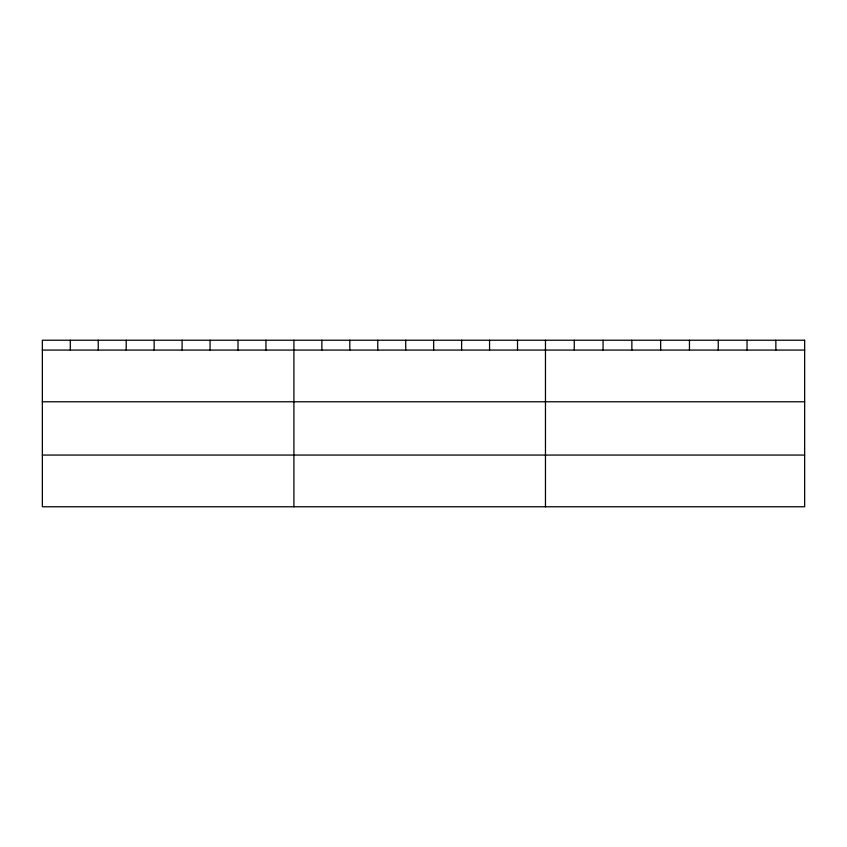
<?xml version="1.0" encoding="UTF-8"?>
<svg xmlns="http://www.w3.org/2000/svg" width="847" height="847" viewBox="0 0 847 847"><rect width="100%" height="100%" fill="white"/><g stroke="black" fill="none" stroke-linecap="round" stroke-linejoin="round"><path stroke-width="1.27" d="M42.35 350.065L804.65 350.065M42.35 401.774L804.65 401.774M42.35 455.061L804.65 455.061M775.852 340.229L775.852 350.065M747.054 340.229L747.054 350.065M718.256 340.229L718.256 350.065M689.458 340.229L689.458 350.065M660.66 340.229L660.66 350.065M631.862 340.229L631.862 350.065M603.064 340.229L603.064 350.065M574.266 340.229L574.266 350.065M545.468 340.229L545.468 506.771M517.517 340.229L517.517 350.065M489.566 340.229L489.566 350.065M461.615 340.229L461.615 350.065M433.664 340.229L433.664 350.065M405.713 340.229L405.713 350.065M377.762 340.229L377.762 350.065M349.811 340.229L349.811 350.065M321.86 340.229L321.86 350.065M293.909 340.229L293.909 506.771M265.958 340.229L265.958 350.065M238.007 340.229L238.007 350.065M210.056 340.229L210.056 350.065M182.105 340.229L182.105 350.065M154.154 340.229L154.154 350.065M126.203 340.229L126.203 350.065M98.252 340.229L98.252 350.065M70.301 340.229L70.301 350.065M804.65 340.229L42.35 340.229L42.35 506.771L804.65 506.771L804.65 340.229"/></g></svg>
